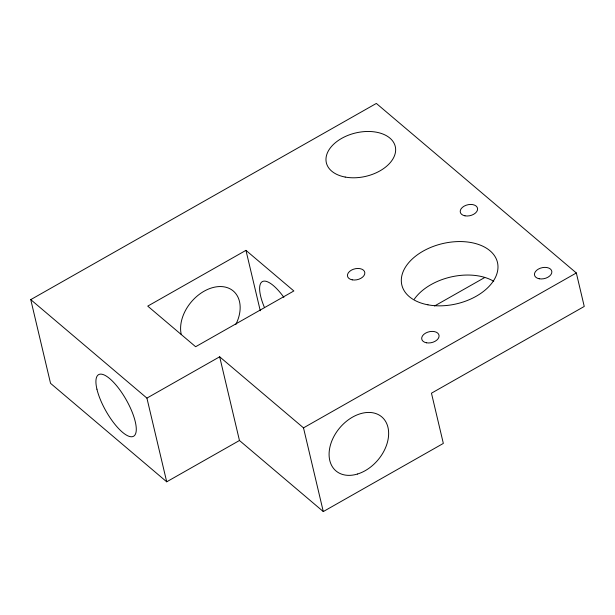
<?xml version="1.0" encoding="UTF-8"?>
<svg xmlns="http://www.w3.org/2000/svg" width="615" height="615" viewBox="0 0 615 615"><rect width="100%" height="100%" fill="white"/><g stroke="black" fill="none" stroke-linecap="round" stroke-linejoin="round"><path stroke-width="0.92" d="M30.75 299.628L376.342 103.435L576.332 272.968L584.25 306.454L431.461 393.193L443.338 443.415L323.29 511.565L239.458 440.501L219.67 356.8L146.916 398.105L30.75 299.628L50.538 383.329L166.703 481.806L239.458 440.501M245.954 250.359L147.738 306.116L195.639 346.729L293.855 290.964L245.954 250.359L260.276 310.767M434.559 305.986L484.658 277.557M219.67 356.8L303.503 427.863L576.332 272.968M303.503 427.863L323.29 511.565M146.916 398.105L166.703 481.806M414.341 299.128A49.139 30.927 -13.3 0 1 493.737 281.286M181.271 334.545A35.416 24.961 -49.7 0 1 215.281 287.021A35.416 24.961 -49.7 0 1 235.837 324.482M264.527 307.661A35.416 11.57 60.4 0 1 262.39 281.585A35.416 11.57 60.4 0 1 283.876 297.36M345.184 177.059A35.416 22.286 -13.3 0 0 395.591 148.446A35.416 22.286 -13.3 0 0 341.648 138.39A35.416 22.286 -13.3 0 0 345.184 177.059M96.932 389.195A35.416 11.585 60.4 0 0 131.156 436.758A35.416 11.585 60.4 0 0 120.186 390.364A35.416 11.585 60.4 0 0 96.932 389.195M357.453 474.042A35.416 24.961 -49.7 0 0 385.336 421.006A35.416 24.961 -49.7 0 0 333.814 436.642A35.416 24.961 -49.7 0 0 357.453 474.042M427.971 304.825A49.139 30.927 -13.3 0 0 497.904 265.119A49.139 30.927 -13.3 0 0 423.059 251.166A49.139 30.927 -13.3 0 0 427.971 304.825M465.002 215.827A8.856 5.573 -13.3 0 0 477.601 208.677A8.856 5.573 -13.3 0 0 464.117 206.163A8.856 5.573 -13.3 0 0 465.002 215.827M539.247 278.772A8.856 5.573 -13.3 0 0 551.847 271.615A8.856 5.573 -13.3 0 0 538.363 269.101A8.856 5.573 -13.3 0 0 539.247 278.772M426.479 342.793A8.856 5.573 -13.3 0 0 439.079 335.636A8.856 5.573 -13.3 0 0 425.595 333.122A8.856 5.573 -13.3 0 0 426.479 342.793M352.226 279.848A8.856 5.573 -13.3 0 0 364.826 272.699A8.856 5.573 -13.3 0 0 351.342 270.185A8.856 5.573 -13.3 0 0 352.226 279.848"/></g></svg>
